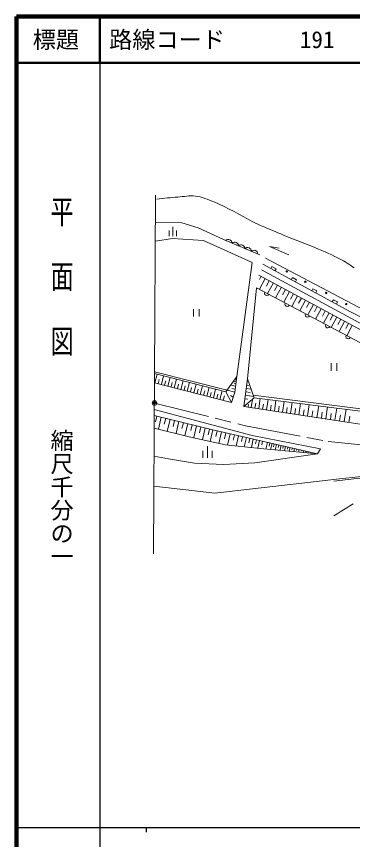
# Model space of a CAD drawing. Units: millimetres, scale not verified. Extents: x 40000 to 680000, y 20000 to 380000.
# Drawn here: x 40000 to 112506, y 202409 to 380000 of the extents above; entities that cross this region are included whole.
import ezdxf
from ezdxf.enums import TextEntityAlignment as Align

# ---------------------------------------------------------------- set-up
doc = ezdxf.new("R2010")
doc.units = ezdxf.units.MM
doc.header["$LTSCALE"] = 1000
doc.header["$PDMODE"] = 32
doc.header["$PDSIZE"] = 500
doc.linetypes.add('CHAIN', pattern=[18.5, 12, -1.5, 3.5, -1.5])
for name, color, linetype, lineweight in [('M-BGD', 7, 'Continuous', 13), ('M-BMK', 2, 'CHAIN', 13), ('M-TTL', 2, 'Continuous', 140), ('M-TTL-BAND', 7, 'Continuous', 25), ('M-TTL-LINE', 7, 'Continuous', 50)]:
    doc.layers.add(name, color=color, linetype=linetype, lineweight=lineweight)
doc.layers.add('M-OTRS', color=6, linetype='Continuous')
doc.layers.add('M-TTL-TXT', color=7, linetype='Continuous')
doc.styles.add('@ＭＳ ゴシック', font='')
doc.styles.add('ＭＳ ゴシック', font='')
doc.styles.get('@ＭＳ ゴシック').set_extended_font_data('@MS Gothic')
doc.styles.get('ＭＳ ゴシック').set_extended_font_data('MS Gothic')

msp = doc.modelspace()

# ---------------------------------------------------------------- linework, layer by layer
at = {"layer": 'M-BGD'}
for p, q in [((69534, 264024), (70027, 341430)), ((69990, 335566), (75706, 335505)), ((73734, 332603), (73734, 334603)), ((75706, 335505), (79227, 334378)), ((79227, 334378), (84651, 331843)), ((73663, 332124), (69964, 331500)), ((72934, 333803), (72934, 332603)), ((80354, 331631), (73663, 332124)), ((74534, 333803), (74534, 332603)), ((90849, 326912), (80354, 331631)), ((92539, 328532), (84651, 331843)), ((98738, 328532), (94617, 330399)), ((94617, 330399), (96713, 330029)), ((87527, 302309), (90849, 326912)), ((124402, 311707), (93693, 327837)), ((92883, 325327), (133171, 303493)), ((112067, 316303), (93120, 326551)), ((95125, 326036), (94887, 325596)), ((96008, 325558), (95125, 326036)), ((95770, 325118), (96008, 325558)), ((141050, 297876), (92319, 324201)), ((92790, 323946), (92401, 323225)), ((93670, 323471), (92403, 321125)), ((99540, 323647), (99302, 323208)), ((100423, 323170), (99540, 323647)), ((94545, 322998), (93913, 321829)), ((95419, 322526), (94159, 320194)), ((96289, 322056), (95661, 320893)), ((97158, 321586), (95906, 319268)), ((100185, 322730), (100423, 323170)), ((91817, 321436), (89845, 301820)), ((91817, 321436), (140120, 295814)), ((98028, 321117), (97403, 319961)), ((98898, 320647), (97652, 318341)), ((99762, 320180), (99141, 319030)), ((100627, 319713), (99388, 317420)), ((103955, 321259), (103717, 320819)), ((104838, 320782), (103955, 321259)), ((104601, 320342), (104838, 320782)), ((101487, 319248), (100869, 318105)), ((102346, 318784), (101115, 316504)), ((103201, 318322), (102587, 317186)), ((108371, 318871), (108133, 318431)), ((109254, 318393), (108371, 318871)), ((109016, 317954), (109254, 318393)), ((78205, 316865), (78205, 315265)), ((79405, 315265), (79405, 316865)), ((104056, 317860), (102832, 315594)), ((104906, 317401), (104296, 316271)), ((105756, 316942), (104539, 314688)), ((106601, 316485), (105994, 315362)), ((150927, 296273), (112067, 316303)), ((107446, 316029), (106236, 313788)), ((108287, 315575), (107683, 314458)), ((109127, 315121), (107923, 312893)), ((109963, 314670), (109362, 313559)), ((110798, 314218), (109601, 312003)), ((111629, 313769), (111032, 312665)), ((112460, 313321), (111270, 311118)), ((107928, 305174), (107928, 303574)), ((109128, 303574), (109128, 305174)), ((85206, 299035), (69782, 302949)), ((85442, 299368), (69784, 303341)), ((69863, 300952), (70338, 302807)), ((71257, 300595), (71733, 302454)), ((72653, 300238), (73130, 302099)), ((87527, 302309), (85206, 299035)), ((87113, 298952), (87527, 302309)), ((69769, 300976), (86408, 296713)), ((70560, 300774), (70798, 301702)), ((71955, 300416), (72193, 301346)), ((73352, 300058), (73591, 300990)), ((74051, 299879), (74529, 301744)), ((74752, 299700), (74991, 300633)), ((75452, 299520), (75931, 301388)), ((76154, 299341), (76393, 300275)), ((76856, 299161), (77335, 301032)), ((78261, 298801), (78742, 300675)), ((79669, 298440), (80151, 300317)), ((86221, 300467), (87275, 300266)), ((86775, 301247), (87382, 301132)), ((86949, 300781), (87330, 300709)), ((87257, 301583), (87433, 301549)), ((89845, 301820), (89079, 295878)), ((89658, 300371), (90101, 300306)), ((89845, 301820), (91254, 297735)), ((77558, 298981), (77798, 299917)), ((78965, 298620), (79206, 299558)), ((80375, 298259), (80616, 299199)), ((81080, 298078), (81562, 299959)), ((81785, 297898), (82027, 298839)), ((82491, 297717), (82974, 299601)), ((83197, 297536), (83439, 298479)), ((83904, 297355), (84387, 299242)), ((85206, 299035), (86408, 296713)), ((85442, 299368), (87113, 298952)), ((86408, 296713), (87113, 298952)), ((86456, 299743), (87193, 299602)), ((89479, 298976), (90435, 298836)), ((89576, 299733), (90618, 299579)), ((84612, 297174), (84854, 298118)), ((86760, 297832), (86148, 298193)), ((89079, 295878), (91254, 297735)), ((89287, 297489), (89951, 297392)), ((89389, 298280), (91156, 298020)), ((90647, 295638), (90923, 297453)), ((91071, 298267), (138532, 292294)), ((91254, 297735), (138525, 291800)), ((91462, 295514), (91627, 296591)), ((92278, 295390), (92610, 297565)), ((93943, 295136), (94281, 297355)), ((95641, 294877), (95986, 297141)), ((97374, 294612), (97726, 296923)), ((99142, 294343), (99501, 296700)), ((69733, 295196), (90875, 289591)), ((89079, 295878), (120246, 291123)), ((89966, 295742), (90045, 296256)), ((93110, 295263), (93278, 296361)), ((94792, 295006), (94963, 296127)), ((96507, 294744), (96682, 295888)), ((98258, 294477), (98436, 295644)), ((100043, 294205), (100225, 295396)), ((100945, 294067), (101312, 296472)), ((101865, 293927), (102050, 295142)), ((102785, 293787), (103160, 296240)), ((103724, 293644), (103913, 294883)), ((104819, 293477), (105202, 295984)), ((106738, 293184), (107128, 295742)), ((108695, 292885), (109093, 295495)), ((110692, 292581), (111099, 295243)), ((82388, 290789), (69724, 293900)), ((70293, 293761), (70001, 292571)), ((71255, 293524), (70625, 290958)), ((72211, 293289), (71897, 292011)), ((73167, 293055), (72541, 290506)), ((105778, 293330), (105972, 294597)), ((107717, 293035), (107914, 294327)), ((109694, 292733), (109895, 294051)), ((111711, 292425), (111916, 293770)), ((74116, 292821), (73804, 291551)), ((75065, 292588), (74443, 290057)), ((76015, 292355), (75705, 291093)), ((76964, 292121), (76346, 289607)), ((77907, 291890), (77599, 290637)), ((78850, 291658), (78236, 289161)), ((79786, 291428), (79480, 290184)), ((77563, 289239), (69707, 291175)), ((80723, 291198), (80113, 288718)), ((81653, 290969), (81349, 289734)), ((82388, 290789), (81821, 288315)), ((104962, 285612), (82388, 290789)), ((83316, 290576), (83032, 289336)), ((84244, 290363), (83674, 287877)), ((85176, 290149), (84890, 288903)), ((86108, 289936), (85549, 287499)), ((87022, 289726), (86755, 288564)), ((87936, 289516), (87429, 287305)), ((90875, 289591), (105561, 286739)), ((85065, 287549), (77563, 289239)), ((88765, 289326), (88523, 288271)), ((89595, 289136), (89134, 287128)), ((90348, 288963), (90128, 288006)), ((91100, 288791), (90683, 286969)), ((91784, 288634), (91584, 287765)), ((92467, 288477), (92088, 286823)), ((93087, 288335), (92907, 287547)), ((94159, 288089), (93830, 286655)), ((94648, 287977), (94491, 287293)), ((95137, 287865), (94838, 286561)), ((95625, 287753), (95482, 287134)), ((80226, 286284), (80226, 284784)), ((81226, 284784), (81226, 287284)), ((82226, 286284), (82226, 284784)), ((92566, 286774), (85065, 287549)), ((104962, 285612), (92566, 286774)), ((96112, 287641), (95842, 286467)), ((96599, 287530), (96472, 286975)), ((97087, 287418), (96847, 286373)), ((97574, 287306), (97461, 286816)), ((98061, 287194), (97851, 286278)), ((98549, 287083), (98451, 286657)), ((99036, 286971), (98856, 286184)), ((99523, 286859), (99441, 286498)), ((100011, 286747), (99860, 286090)), ((100498, 286636), (100430, 286339)), ((100985, 286524), (100864, 285996)), ((101473, 286412), (101420, 286180)), ((101960, 286300), (101869, 285902)), ((102447, 286189), (102409, 286022)), ((102935, 286077), (102873, 285808)), ((103422, 285965), (103399, 285863)), ((105561, 286739), (104962, 285612)), ((72809, 284520), (69669, 285154)), ((78409, 283640), (72809, 284520)), ((104962, 285612), (91404, 283675)), ((103909, 285853), (103877, 285714)), ((104397, 285741), (104388, 285704)), ((104884, 285630), (104882, 285619)), ((84642, 283323), (78409, 283640)), ((91404, 283675), (84642, 283323)), ((109681, 280259), (131413, 282567)), ((108438, 279761), (131408, 282259)), ((82776, 277160), (109681, 280259)), ((69627, 278669), (82776, 277160))]:
    msp.add_line(p, q, dxfattribs=at)
for points in [[(70318, 340612), (70881, 340666), (71444, 340721), (72007, 340778), (72571, 340834), (73134, 340888), (73697, 340941), (74261, 340990), (74825, 341034), (75301, 341077), (75777, 341129), (76253, 341184), (76729, 341235), (77206, 341273), (77681, 341293), (78156, 341286), (78629, 341245), (79148, 341162), (79661, 341048), (80168, 340907), (80671, 340745), (81169, 340566), (81664, 340375), (82155, 340177), (82643, 339978), (83738, 339504), (84815, 338993), (85879, 338452), (86934, 337892), (87984, 337321), (89033, 336749), (90087, 336185), (91148, 335638), (92222, 335118), (92814, 334847), (93409, 334582), (94006, 334324), (94606, 334070), (95206, 333819), (95808, 333571), (96410, 333323), (97012, 333075), (97934, 332700), (98859, 332332), (99787, 331969), (100715, 331608), (101642, 331245), (102567, 330877), (103490, 330503), (104407, 330117), (105129, 329810), (105852, 329504), (106574, 329195), (107293, 328882), (108008, 328559), (108718, 328226), (109420, 327877), (110113, 327511), (110522, 327278), (110926, 327035), (111324, 326782), (111718, 326523), (112109, 326260), (112500, 325995), (112890, 325730)], [(108460, 272257), (109165, 272681), (109863, 273119), (110559, 273562), (111255, 274002), (111958, 274431), (112670, 274842)]]:
    msp.add_lwpolyline(points, dxfattribs=at)
for centre in [(98306, 324984), (102321, 322765), (106829, 320336), (111160, 317941)]:
    msp.add_circle(centre, 150, dxfattribs=at)
for centre, radius, start, end in [((85708, 331060), 812, 359.85486, 134.61513), ((87091, 330480), 812, 359.85486, 134.61513), ((88474, 329899), 812, 359.85486, 134.61513), ((89857, 329319), 812, 359.85486, 134.61513), ((91240, 328738), 812, 359.85486, 134.61513), ((94012, 320269), 497, 151.72015, 332.39378), ((98403, 317940), 497, 151.72015, 332.39378), ((102794, 315610), 497, 151.72015, 332.39378), ((107185, 313281), 497, 151.72015, 332.39378), ((111576, 310952), 497, 151.72015, 332.39378)]:
    msp.add_arc(centre, radius, start, end, dxfattribs=at)
at = {"layer": 'M-BMK'}
for p, q in [((69782, 296585), (89396, 291669)), ((89396, 291669), (107216, 288324)), ((107216, 288324), (128416, 286140))]:
    msp.add_line(p, q, dxfattribs=at)
at = {"layer": 'M-BMK', "linetype": 'Continuous'}
msp.add_circle((69782, 296585), 500, dxfattribs=at)
at = {"layer": 'M-OTRS'}
msp.add_point((69782, 296585), dxfattribs=at)
at = {"layer": 'M-TTL'}
for p, q in [((40000, 380000), (40000, 20000)), ((680000, 380000), (40000, 380000))]:
    msp.add_line(p, q, dxfattribs=at)
at = {"layer": 'M-TTL-BAND'}
for p, q in [((58000, 370000), (58000, 20000)), ((40000, 205000), (579000, 205000)), ((68000, 205000), (68000, 204000))]:
    msp.add_line(p, q, dxfattribs=at)
at = {"layer": 'M-TTL-LINE'}
for p, q in [((58000, 380000), (58000, 370000)), ((40000, 370000), (680000, 370000))]:
    msp.add_line(p, q, dxfattribs=at)

# ---------------------------------------------------------------- texts
at = {"layer": 'M-TTL-BAND', "style": '@ＭＳ ゴシック', "width": 1.4}
msp.add_text('平  面  図', height=3666, rotation=270, dxfattribs=at).set_placement((49777, 306475), align=Align.MIDDLE_RIGHT)
at = {"layer": 'M-TTL-BAND', "style": '@ＭＳ ゴシック'}
msp.add_text('縮尺千分の一', height=3666, rotation=270, dxfattribs=at).set_placement((49777, 261030), align=Align.MIDDLE_RIGHT)
at = {"layer": 'M-TTL-TXT', "style": 'ＭＳ ゴシック'}
msp.add_text('標題', height=3666, dxfattribs=at).set_placement((48500, 375000), align=Align.MIDDLE_CENTER)
for s, p in [('路線コード', (60000, 375000)), ('191', (101142, 375000))]:
    msp.add_text(s, height=3666, dxfattribs=at).set_placement(p, align=Align.MIDDLE_LEFT)

doc.saveas('drawing.dxf')
